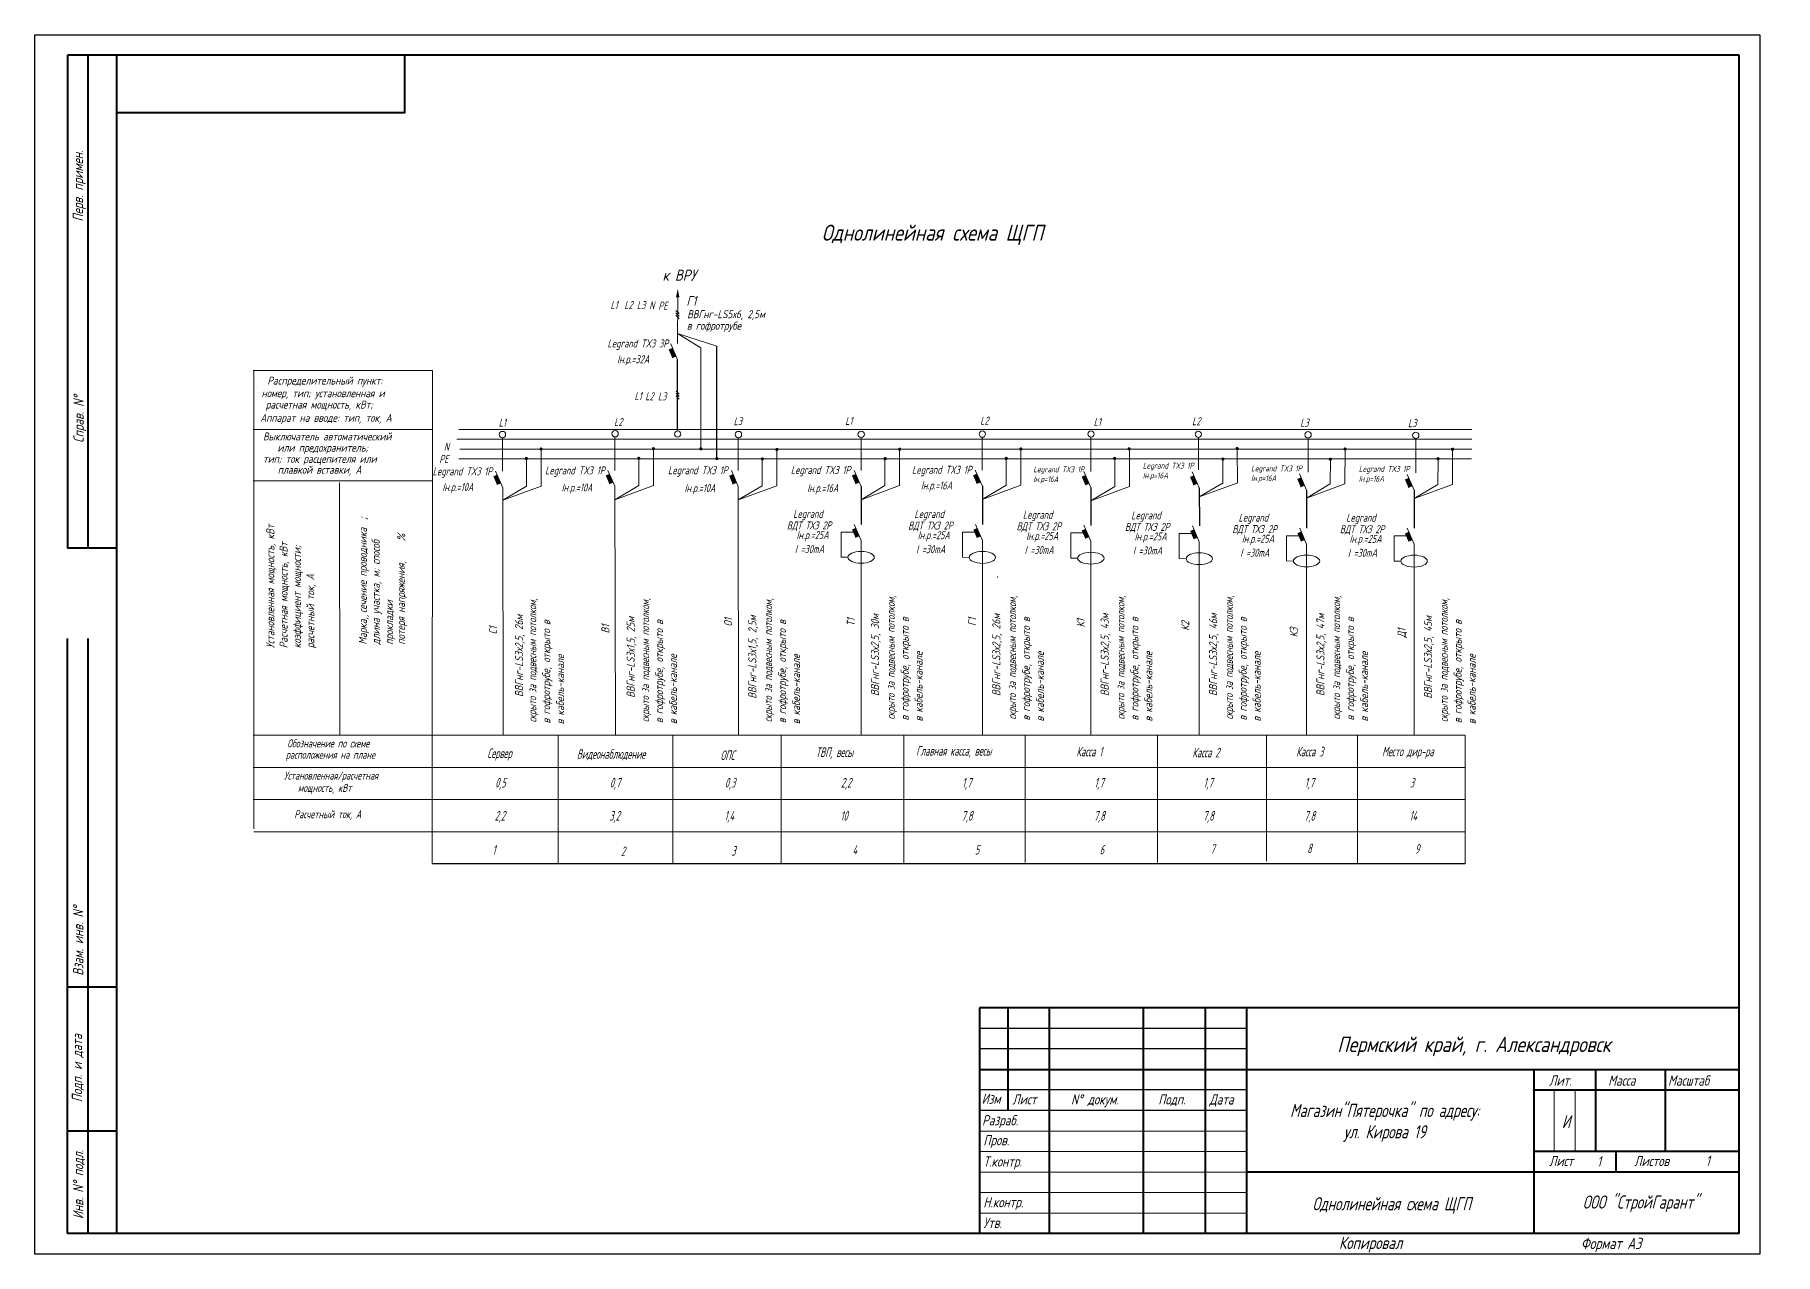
# Model space of a CAD drawing. Header units: millimetres. Extents: x 750 to 1911925374007, y 500 to 46276.
# Drawn here: x 750 to 30485, y 500 to 21340 of the extents above; entities that cross this region are included whole.
import ezdxf
from ezdxf.enums import TextEntityAlignment as Align

# ---------------------------------------------------------------- set-up
doc = ezdxf.new("R2010")
doc.units = ezdxf.units.MM
for name, color, linetype in [('1', 7, 'Continuous'), ('KONTUR', 7, 'Continuous'), ('вова', 7, 'Continuous'), ('Проводки', 1, 'Continuous'), ('Электропроводки', 1, 'Continuous')]:
    doc.layers.add(name, color=color, linetype=linetype)
doc.layers.add('SHTAMP_Ном_пера__98', color=7, linetype='Continuous', lineweight=25, true_color=0x1f1f1f)
for name, color, linetype, lineweight in [('Основная', 7, 'Continuous', 40), ('Стены', 7, 'Continuous', 35), ('текст', 250, 'Continuous', 20), ('тонкая', 7, 'Continuous', 20)]:
    doc.layers.add(name, color=color, linetype=linetype, lineweight=lineweight)
doc.styles.add('ROMANS', font='romans.shx', dxfattribs={"width": 0.7, "oblique": 15, "height": 1})
doc.styles.add('стиль1', font='romans.shx', dxfattribs={"width": 0.75, "oblique": 15, "height": 3.5})

msp = doc.modelspace()

# ---------------------------------------------------------------- hatches: boundary and pattern name
at = {"layer": 'Проводки', "lineweight": 20, "ltscale": 0.5}
h = msp.add_hatch(color=0, dxfattribs=at)
h.paths.add_polyline_path([(11735, 16997), (11735, 16854), (11764, 16854)])
h.paths.add_polyline_path([(11735, 16997), (11705, 16854), (11735, 16854)])

# ---------------------------------------------------------------- linework, layer by layer
at = {"color": 0, "lineweight": 20}
for p, q in [((11731, 16234), (12127, 15990)), ((17595, 13642), (17595, 14273)), ((9149, 13624), (9149, 14092)), ((9399, 13625), (9400, 14259)), ((11070, 13639), (11070, 14107)), ((11320, 13639), (11320, 14271)), ((13178, 13634), (13178, 14102)), ((13428, 13634), (13428, 14266)), ((15275, 13637), (15275, 14105)), ((15525, 13638), (15525, 14269)), ((17345, 13641), (17345, 14109)), ((19202, 13618), (19202, 14086)), ((19452, 13619), (19452, 14250)), ((21048, 13684), (21049, 14076)), ((21298, 13685), (21294, 14255)), ((22884, 13665), (22885, 14087)), ((23134, 13666), (23136, 14247)), ((24724, 13657), (24726, 14095)), ((24974, 13657), (24974, 14260)), ((20645, 13442), (21052, 13684)), ((8748, 13386), (9149, 13624)), ((10661, 13395), (11070, 13639)), ((12769, 13390), (13178, 13634)), ((14866, 13394), (15275, 13637)), ((16938, 13399), (17345, 13641)), ((18793, 13375), (19202, 13618)), ((22478, 13423), (22884, 13665)), ((24315, 13413), (24724, 13657)), ((14526, 12842), (14526, 12413)), ((14741, 12842), (14526, 12842)), ((16598, 12840), (16598, 12410)), ((16813, 12840), (16598, 12840)), ((18451, 12827), (18451, 12397)), ((18666, 12827), (18451, 12827)), ((20302, 12818), (20302, 12388)), ((20517, 12818), (20302, 12818)), ((22136, 12779), (22136, 12350)), ((22351, 12779), (22136, 12779)), ((23974, 12777), (23974, 12347)), ((24189, 12777), (23974, 12777)), ((14526, 12413), (14643, 12410)), ((16598, 12410), (16715, 12408)), ((18451, 12397), (18568, 12395)), ((20302, 12388), (20420, 12386)), ((22136, 12350), (22253, 12347)), ((23974, 12347), (24091, 12345)), ((4483, 9373), (25189, 9373)), ((9693, 9377), (9693, 7178)), ((11652, 9375), (11652, 7178)), ((13503, 9372), (13503, 7184)), ((15600, 9376), (15600, 7188)), ((17669, 9376), (17670, 7192)), ((19931, 9376), (19931, 7194)), ((21794, 9376), (21794, 7218)), ((23349, 9376), (23349, 7178)), ((25189, 9368), (25189, 7169)), ((4483, 8816), (25189, 8816)), ((4483, 8273), (25189, 8273)), ((4490, 7716), (25189, 7716))]:
    msp.add_line(p, q, dxfattribs=at)
for p, q in [((11733, 14581), (11733, 15785)), ((12404, 14112), (12401, 16016)), ((14867, 13620), (14870, 12971)), ((16942, 13628), (16943, 12969)), ((18792, 13605), (18795, 12956)), ((20644, 13597), (20647, 12947)), ((22478, 13557), (22480, 12908)), ((24315, 13555), (24318, 12906)), ((7538, 7178), (25189, 7178))]:
    msp.add_line(p, q)
at = {"color": 0, "lineweight": 20, "ltscale": 0.5}
msp.add_line((12127, 15990), (12127, 14260), dxfattribs=at)
at = {"color": 0}
for p, q in [((21450, 4359), (16889, 4359)), ((21450, 4008), (16889, 4008)), ((21450, 3307), (16889, 3307)), ((21450, 2956), (16889, 2956)), ((26361, 851), (26361, 851))]:
    msp.add_line(p, q, dxfattribs=at)
at = {"color": 0, "lineweight": 20}
for centre in [(14868, 12410), (16940, 12408), (18793, 12395), (20645, 12386), (22478, 12347), (24316, 12345)]:
    msp.add_ellipse(centre, major_axis=(-225, 0), ratio=0.448481, dxfattribs=at)
at = {"layer": '1', "color": 0, "lineweight": 20}
for p, q in [((11731, 16234), (12401, 16016)), ((4480, 15605), (7543, 15605)), ((4494, 7769), (4492, 15605)), ((7543, 15605), (7538, 7178)), ((4480, 14593), (7543, 14593)), ((7992, 14596), (25304, 14595)), ((7961, 14432), (25304, 14431)), ((8740, 13882), (8740, 14453)), ((10661, 13896), (10661, 14467)), ((12769, 13891), (12769, 14453)), ((14866, 13895), (14866, 14457)), ((16936, 13899), (16936, 14461)), ((18793, 13876), (18793, 14463)), ((20631, 13907), (20632, 14458)), ((22505, 13863), (22505, 14434)), ((24346, 13854), (24346, 14425)), ((7994, 14095), (13759, 14095)), ((8011, 14259), (13663, 14259)), ((9144, 14095), (25297, 14095)), ((11206, 14260), (25304, 14260)), ((4480, 13718), (7543, 13718)), ((5957, 13689), (5959, 9375)), ((8748, 13600), (8623, 13882)), ((8710, 13680), (8645, 13652)), ((10661, 13624), (10543, 13896)), ((10631, 13694), (10565, 13667)), ((12769, 13619), (12652, 13891)), ((12739, 13689), (12673, 13662)), ((14866, 13622), (14749, 13895)), ((14836, 13693), (14771, 13665)), ((16942, 13626), (16819, 13899)), ((16906, 13697), (16841, 13669)), ((18793, 13603), (18675, 13876)), ((20644, 13597), (20526, 13870)), ((20645, 13442), (21302, 13685)), ((22478, 13557), (22357, 13836)), ((24315, 13555), (24198, 13828)), ((8748, 13386), (9399, 13625)), ((8751, 9380), (8748, 13600)), ((10672, 9374), (10660, 13626)), ((10661, 13395), (11320, 13639)), ((12769, 13390), (13428, 13634)), ((12773, 9375), (12769, 13618)), ((14866, 13394), (15525, 13638)), ((16938, 13399), (17595, 13642)), ((18763, 13674), (18697, 13646)), ((18793, 13375), (19452, 13619)), ((20607, 13674), (20541, 13647)), ((22439, 13641), (22373, 13613)), ((22478, 13423), (23134, 13666)), ((24279, 13632), (24214, 13604)), ((24315, 13413), (24974, 13657)), ((14868, 12700), (14750, 12972)), ((16940, 12697), (16823, 12970)), ((18793, 12684), (18675, 12957)), ((20645, 12675), (20527, 12947)), ((22478, 12636), (22361, 12909)), ((24316, 12634), (24198, 12907)), ((14867, 10800), (14867, 12701)), ((16940, 10798), (16940, 12699)), ((18792, 10785), (18792, 12686)), ((20644, 10775), (20644, 12677)), ((22477, 10737), (22477, 12638)), ((24315, 10735), (24315, 12636))]:
    msp.add_line(p, q, dxfattribs=at)
at = {"layer": '1', "color": 0, "lineweight": 20, "const_width": 27.3}
for points in [[(9386, 14260, 1), (9413, 14260, 1)], [(11306, 14266, 1), (11333, 14266, 1)], [(12117, 14263, 1), (12144, 14263, 1)], [(13415, 14253, 1), (13443, 14253, 1)], [(15513, 14257, 1), (15540, 14257, 1)], [(17583, 14261, 1), (17610, 14261, 1)], [(19435, 14264, 1), (19462, 14264, 1)], [(21280, 14269, 1), (21308, 14269, 1)], [(23123, 14261, 1), (23150, 14261, 1)], [(24959, 14256, 1), (24987, 14256, 1)], [(9135, 14099, 1), (9162, 14099, 1)], [(11056, 14102, 1), (11083, 14102, 1)], [(12390, 14098, 1), (12418, 14098, 1)], [(13167, 14092, 1), (13194, 14092, 1)], [(15264, 14096, 1), (15292, 14096, 1)], [(17334, 14100, 1), (17362, 14100, 1)], [(19185, 14100, 1), (19212, 14100, 1)], [(21036, 14089, 1), (21063, 14089, 1)], [(22872, 14087, 1), (22899, 14087, 1)], [(24712, 14095, 1), (24739, 14095, 1)]]:
    msp.add_lwpolyline(points, format="xyb", close=True, dxfattribs=at)
at = {"layer": '1', "color": 0, "lineweight": 20}
for centre in [(10665, 14522), (11733, 14517), (16939, 14516), (18795, 14517), (8740, 14508), (12772, 14508), (14869, 14512), (20630, 14512), (22504, 14504), (24344, 14495)]:
    msp.add_circle(centre, 54.7, dxfattribs=at)
msp.add_point((17203, 12075), dxfattribs=at)
for points in [[(8650, 13822), (8650, 13822), (8585, 13795), (8710, 13680)], [(8585, 13795), (8645, 13652), (8710, 13680)], [(8710, 13680), (8710, 13680), (8650, 13822)], [(10571, 13836), (10571, 13836), (10505, 13809), (10631, 13694)], [(10505, 13809), (10565, 13667), (10631, 13694)], [(10631, 13694), (10631, 13694), (10571, 13836)], [(12679, 13831), (12679, 13831), (12613, 13804), (12739, 13689)], [(12613, 13804), (12673, 13662), (12739, 13689)], [(12739, 13689), (12739, 13689), (12679, 13831)], [(14776, 13835), (14776, 13835), (14711, 13808), (14836, 13693)], [(14711, 13808), (14771, 13665), (14836, 13693)], [(14836, 13693), (14836, 13693), (14776, 13835)], [(16846, 13839), (16846, 13839), (16781, 13811), (16906, 13697)], [(16781, 13811), (16841, 13669), (16906, 13697)], [(16906, 13697), (16906, 13697), (16846, 13839)], [(18703, 13816), (18703, 13816), (18637, 13788), (18763, 13674)], [(18637, 13788), (18697, 13646), (18763, 13674)], [(18763, 13674), (18763, 13674), (18703, 13816)], [(20553, 13810), (20553, 13810), (20487, 13783), (20613, 13668)], [(20487, 13783), (20548, 13640), (20613, 13668)], [(20613, 13668), (20613, 13668), (20553, 13810)], [(22385, 13776), (22385, 13776), (22319, 13749), (22445, 13634)], [(22319, 13749), (22379, 13607), (22445, 13634)], [(22445, 13634), (22445, 13634), (22385, 13776)], [(24225, 13768), (24225, 13768), (24160, 13740), (24285, 13625)], [(24160, 13740), (24220, 13598), (24285, 13625)], [(24285, 13625), (24285, 13625), (24225, 13768)], [(14778, 12912), (14778, 12912), (14712, 12885), (14838, 12770)], [(14712, 12885), (14772, 12742), (14838, 12770)], [(14838, 12770), (14838, 12770), (14778, 12912)], [(16850, 12910), (16850, 12910), (16785, 12882), (16910, 12768)], [(16785, 12882), (16845, 12740), (16910, 12768)], [(16910, 12768), (16910, 12768), (16850, 12910)], [(18702, 12897), (18702, 12897), (18637, 12869), (18763, 12755)], [(18637, 12869), (18697, 12727), (18763, 12755)], [(18763, 12755), (18763, 12755), (18702, 12897)], [(20554, 12887), (20554, 12887), (20489, 12860), (20614, 12745)], [(20489, 12860), (20549, 12718), (20614, 12745)], [(20614, 12745), (20614, 12745), (20554, 12887)], [(22388, 12849), (22388, 12849), (22322, 12822), (22448, 12707)], [(22322, 12822), (22382, 12679), (22448, 12707)], [(22448, 12707), (22448, 12707), (22388, 12849)], [(24226, 12847), (24226, 12847), (24160, 12819), (24286, 12705)], [(24160, 12819), (24220, 12677), (24286, 12705)], [(24286, 12705), (24286, 12705), (24226, 12847)]]:
    msp.add_solid(points, dxfattribs=at)
at = {"layer": 'KONTUR', "color": 0}
for p, q in [((750, 500), (750, 21340)), ((750, 21340), (30221, 21340)), ((30221, 21340), (30221, 500)), ((30221, 500), (750, 500))]:
    msp.add_line(p, q, dxfattribs=at)
at = {"layer": 'вова', "color": 0, "lineweight": 20}
for p, q in [((11733, 16066), (11737, 16848)), ((11702, 16630), (11757, 16575)), ((11702, 16589), (11757, 16534)), ((11702, 16548), (11757, 16493)), ((11733, 15785), (11616, 16058)), ((11706, 15847), (11640, 15819)), ((11706, 15252), (11761, 15197)), ((11706, 15211), (11761, 15156)), ((11706, 15170), (11761, 15115))]:
    msp.add_line(p, q, dxfattribs=at)
for points in [[(11646, 15989), (11646, 15989), (11580, 15962), (11706, 15847)], [(11580, 15962), (11640, 15819), (11706, 15847)]]:
    msp.add_solid(points, dxfattribs=at)
at = {"layer": 'Основная', "color": 0}
for p, q in [((1311, 20989), (1311, 12569)), ((29870, 20989), (1311, 20989)), ((1662, 12569), (1662, 20989)), ((2153, 3658), (2153, 20989)), ((7072, 19998), (7072, 20981)), ((29870, 851), (29870, 20989)), ((7065, 20007), (2153, 20007)), ((2153, 12569), (1311, 12569)), ((1311, 851), (1311, 11025)), ((1662, 851), (1662, 11025)), ((2153, 5061), (1311, 5061)), ((16889, 4710), (16889, 851)), ((29870, 4710), (16889, 4710)), ((17380, 2956), (17380, 4710)), ((18082, 4710), (18082, 851)), ((19695, 851), (19695, 4710)), ((20748, 4710), (20748, 851)), ((21450, 4710), (21450, 851)), ((2153, 851), (2153, 3658)), ((16889, 3658), (29870, 3658)), ((26361, 3658), (26361, 851)), ((27414, 3658), (27414, 2254)), ((28607, 3658), (28607, 2254)), ((26361, 3307), (29870, 3307)), ((2153, 2605), (1311, 2605)), ((29870, 2254), (26361, 2254)), ((27765, 2254), (27765, 1903)), ((29870, 1903), (21450, 1903)), ((29870, 851), (1311, 851))]:
    msp.add_line(p, q, dxfattribs=at)
at = {"layer": 'тонкая', "color": 0}
for p, q in [((26711, 3292), (26711, 2254)), ((27068, 3292), (27068, 2254)), ((16889, 2605), (21450, 2605)), ((21450, 2254), (16889, 2254)), ((21450, 1903), (16889, 1903))]:
    msp.add_line(p, q, dxfattribs=at)
for points in [[(16889, 1553), (21450, 1553)], [(16889, 1202), (21450, 1202)]]:
    msp.add_lwpolyline(points, dxfattribs=at)
at = {"layer": 'Электропроводки', "color": 0, "lineweight": 20}
for p, q in [((14868, 10798), (14868, 9373)), ((16941, 10796), (16941, 9373)), ((18793, 10782), (18793, 9373)), ((20645, 10773), (20645, 9373)), ((22479, 10735), (22479, 9376)), ((24317, 10733), (24317, 9373))]:
    msp.add_line(p, q, dxfattribs=at)

# ---------------------------------------------------------------- texts
at = {"color": 0, "lineweight": 20, "style": 'ROMANS', "oblique": 15}
for s, height, width, p in [('L1', 136.7, 0.7, (10585, 16654)), ('L2', 136.7, 0.7, (10821, 16654)), ('L3', 136.7, 0.7, (11036, 16652)), ('N', 137, 0.7, (11247, 16650)), ('РЕ', 136.7, 0.7, (11403, 16643)), ('L1', 136.7, 0.7, (10995, 15097)), ('L2', 136.7, 0.7, (11180, 15094)), ('L3', 136.7, 0.7, (11395, 15092)), ('L1', 136.7, 0.7, (8676, 14644)), ('L2', 136.7, 0.7, (10647, 14654)), ('L3', 136.7, 0.7, (12689, 14668)), ('L1', 136.7, 0.7, (14596, 14673)), ('L2', 136.7, 0.7, (16902, 14677)), ('L1', 136.7, 0.7, (18841, 14655)), ('L2', 136.7, 0.7, (20522, 14667)), ('L3', 136.7, 0.7, (22370, 14643)), ('L3', 136.7, 0.7, (24211, 14634)), ('N', 137, 0.7, (7739, 14232)), ('РЕ', 136.7, 0.7, (7660, 14022)), ('Iн.р.=25А', 136.7, 0.7, (13763, 12722)), ('Iн.р.=25А', 136.7, 0.7, (15835, 12720)), ('Iн.р.=25А', 136.7, 0.7, (17687, 12707)), ('Iн.р.=25А', 136.7, 0.7, (19539, 12698)), ('Iн.р.=25А', 136.7, 0.7, (21373, 12659)), ('Iн.р.=25А', 136.7, 0.7, (23211, 12657)), ('I =30mА', 136.7, 0.7, (13736, 12483)), ('I =30mА', 136.7, 0.7, (15808, 12480)), ('I =30mА', 136.7, 0.7, (17660, 12467)), ('I =30mА', 136.7, 0.7, (19512, 12458)), ('I =30mА', 136.7, 0.7, (21346, 12420)), ('I =30mА', 136.7, 0.7, (23184, 12418)), ('Обозначение по схеме', 136.75, 0.7, (5063, 9162)), ('расположения на плане', 136.75, 0.7, (5038, 8967)), ('Сервер', 164.1, 0.6, (8481, 8979)), ('Видеонаблюдение', 164.09, 0.6, (10011, 8966)), ('ОПС', 164.1, 0.6, (12466, 8945)), ('ТВП, весы', 164.1, 0.6, (14094, 8997)), ('Главная касса, весы', 164.09, 0.6, (15806, 9021)), ('Касса 1', 164.1, 0.6, (18545, 9007)), ('Касса 2', 164.1, 0.6, (20527, 8990)), ('Касса 3', 164.1, 0.6, (22301, 9007)), ('Место дир-ра', 164.09, 0.6, (23768, 9010)), ('Установленная/расчетная', 136.75, 0.7, (5009, 8611)), ('0,5', 164.1, 0.6, (8616, 8476)), ('0,7', 164.1, 0.6, (10575, 8476)), ('0,3', 164.1, 0.6, (12540, 8476)), ('2,2', 164.1, 0.6, (14523, 8476)), ('1,7', 164.1, 0.6, (16593, 8476)), ('1,7', 164.1, 0.6, (18854, 8476)), ('1,7', 164.1, 0.6, (20717, 8476)), ('1,7', 164.1, 0.6, (22447, 8476)), ('3', 164, 0.6, (24243, 8476)), (' мощность, кВт', 136.75, 0.7, (5181, 8401)), ('Расчетный ток, А', 136.75, 0.7, (5182, 7951)), ('2,2', 164.1, 0.6, (8608, 7911)), ('3,2', 164.1, 0.6, (10567, 7911)), ('1,4', 164.1, 0.6, (12532, 7911)), ('10', 164.1, 0.6, (14515, 7910)), ('7,8', 164.1, 0.6, (16585, 7910)), ('7,8', 164.1, 0.6, (18846, 7910)), ('7,8', 164.1, 0.6, (20709, 7910)), ('7,8', 164.1, 0.6, (22439, 7910)), ('14', 164.1, 0.6, (24235, 7910)), ('1', 164, 0.6, (8569, 7328)), ('2', 164, 0.6, (10764, 7304)), ('3', 164, 0.6, (12652, 7311)), ('4', 164, 0.6, (14722, 7331)), ('5', 164, 0.6, (16811, 7331)), ('6', 164, 0.6, (18944, 7332)), ('7', 164, 0.6, (20836, 7343)), ('8', 164, 0.6, (22490, 7354)), ('9', 164, 0.6, (24330, 7345))]:
    msp.add_text(s, height=height, dxfattribs=dict(at, width=width)).set_placement(p)
at = {"color": 0, "lineweight": 20, "style": 'ROMANS', "oblique": 15, "width": 0.6}
for s, height, p in [('Legrand TX3 3P', 136.75, (10533, 16065)), ('Iн.р.=32А', 136.7, (10699, 15795)), ('Legrand TX3 1P', 136.75, (7547, 13880)), ('Iн.р.=10А', 136.7, (7713, 13610)), ('Legrand TX3 1P', 136.75, (9468, 13895)), ('Legrand TX3 1P', 136.75, (11568, 13898)), ('Legrand TX3 1P', 136.75, (13666, 13903)), ('Legrand TX3 1P', 136.75, (15736, 13906)), ('Iн.р.=16А', 136.7, (15890, 13639)), ('Iн.р.=10А', 136.7, (9749, 13603)), ('Iн.р.=10А', 136.7, (11849, 13593)), ('Iн.р.=16А', 136.7, (13946, 13593)), ('Legrand', 136.7, (13706, 13153)), ('Legrand', 136.7, (15778, 13151)), ('Legrand', 136.7, (17631, 13138)), ('Legrand', 136.7, (19482, 13128)), ('Legrand', 136.7, (21316, 13090)), ('Legrand', 136.7, (23154, 13088)), ('ВДТ ТХ3 2P', 136.7, (13599, 12955)), ('ВДТ ТХ3 2P', 136.7, (15672, 12953)), ('ВДТ ТХ3 2P', 136.7, (17524, 12940)), ('ВДТ ТХ3 2P', 136.7, (19376, 12930)), ('ВДТ ТХ3 2P', 136.7, (21210, 12892)), ('ВДТ ТХ3 2P', 136.7, (23047, 12890))]:
    msp.add_text(s, height=height, dxfattribs=at).set_placement(p, align=Align.MIDDLE_LEFT)
at = {"color": 0, "linetype": 'ByBlock', "lineweight": 25, "style": 'ROMANS', "oblique": 15, "width": 0.8}
msp.add_text('Пермский край, г. Александровск', height=263.29, dxfattribs=at).set_placement((23003, 3955))
at = {"layer": '1', "color": 0, "lineweight": 20, "style": 'ROMANS', "oblique": 15, "width": 0.8}
for s, height, p in [('Однолинейная cхема ЩГП', 273.49, (14195, 17821)), ('к ВРУ', 191.4, (11475, 17136)), ('Г1', 164.1, (11883, 16711)), ('в гофротрубе', 136.75, (11890, 16300)), ('ВВГнг-LS5х6, 2,5м', 136.75, (11896, 16497)), ('Раcпределительный пункт:', 136.75, (4723, 15362)), ('номер, тип; установленная и', 136.75, (4624, 15146)), ('расчетная мощность, кВт;', 136.75, (4695, 14951)), ('Аппарат на вводе: тип, ток, А', 136.75, (4601, 14725)), ('Выключатель автоматический', 136.75, (4649, 14407)), ('или предохранитель;', 136.75, (4895, 14215)), ('тип; ток расцепителя или', 136.75, (4649, 14024)), ('плавкой вставки, А', 136.75, (4900, 13839))]:
    msp.add_text(s, height=height, dxfattribs=at).set_placement(p)
at = {"layer": '1', "color": 0, "lineweight": 20, "style": 'ROMANS', "oblique": 15}
for s, height, width, p in [(';', 164, 0.8, (6432, 13044)), ('Установленная мощность, кВт', 136.75, 0.8, (4842, 10856)), ('Марка, сечение проводника ', 136.75, 0.8, (6423, 10917)), ('%', 137, 0.8, (7080, 12686)), ('Раcчетная мощность, кВт', 136.75, 0.8, (5069, 10856)), ('коэффициент мощности;', 136.75, 0.8, (5297, 10856)), ('длина участка, м; способ', 136.75, 0.8, (6643, 10917)), ('потеря напряжения,', 136.75, 0.8, (7074, 10917)), ('расчетный ток, А', 136.75, 0.8, (5525, 10856)), ('прокладки', 136.7, 0.8, (6871, 10917)), ('скрыто за подвесным потолком,', 136.75, 0.74, (9318, 9588)), ('скрыто за подвесным потолком,', 136.75, 0.74, (11246, 9593)), ('скрыто за подвесным потолком,', 136.75, 0.74, (13347, 9592)), ('скрыто за подвесным потолком,', 136.75, 0.74, (15443, 9638)), ('скрыто за подвесным потолком,', 136.75, 0.74, (17515, 9638)), ('скрыто за подвесным потолком,', 136.75, 0.74, (19368, 9638)), ('скрыто за подвесным потолком,', 136.75, 0.74, (21220, 9638)), ('скрыто за подвесным потолком,', 136.75, 0.74, (23053, 9638)), ('скрыто за подвесным потолком,', 136.75, 0.74, (24891, 9594)), (',', 137, 0.8, (6429, 11391)), ('ВВГнг-LS3х2,5, 26м', 136.75, 0.8, (9092, 10024)), ('в гофротрубе, открыто в ', 136.75, 0.8, (9556, 9571)), ('ВВГнг-LS3х1,5, 25м', 136.75, 0.8, (10999, 10009)), ('в гофротрубе, открыто в ', 136.75, 0.8, (11484, 9576)), ('О1', 136.7, 0.8, (12663, 11228)), ('ВВГнг-LS3х1,5, 2,5м', 136.75, 0.8, (13078, 9993)), ('в гофротрубе, открыто в ', 136.75, 0.8, (13585, 9575)), ('Т1', 136.7, 0.8, (14761, 11232)), ('ВВГнг-LS3х2,5, 30м', 136.75, 0.8, (15173, 10039)), ('в гофротрубе, открыто в ', 136.75, 0.8, (15681, 9621)), ('Г1', 136.7, 0.8, (16831, 11235)), ('ВВГнг-LS3х2,5, 26м', 136.75, 0.8, (17246, 10039)), ('в гофротрубе, открыто в ', 136.75, 0.8, (17753, 9621)), ('К1', 136.7, 0.8, (18687, 11212)), ('ВВГнг-LS3х2,5, 43м', 136.75, 0.8, (19098, 10039)), ('в гофротрубе, открыто в ', 136.75, 0.8, (19606, 9621)), ('К2', 136.7, 0.8, (20474, 11155)), ('ВВГнг-LS3х2,5, 46м', 136.75, 0.8, (20950, 10039)), ('в гофротрубе, открыто в ', 136.75, 0.8, (21457, 9621)), ('ВВГнг-LS3х2,5, 47м', 136.75, 0.8, (22784, 10039)), ('в гофротрубе, открыто в ', 136.75, 0.8, (23291, 9621)), ('ВВГнг-LS3х2,5, 45м', 136.75, 0.8, (24622, 9994)), ('в гофротрубе, открыто в ', 136.75, 0.8, (25129, 9576)), ('С1', 136.7, 0.8, (8646, 11095)), ('В1', 136.7, 0.8, (10567, 11109)), ('К3', 136.7, 0.8, (22329, 11042)), ('Д1', 136.7, 0.8, (24169, 11034)), ('в кабель-канале', 136.75, 0.8, (9794, 9554)), ('в кабель-канале', 136.75, 0.8, (11721, 9559)), ('в кабель-канале', 136.75, 0.8, (13823, 9557)), ('в кабель-канале', 136.75, 0.8, (15918, 9604)), ('в кабель-канале', 136.75, 0.8, (17991, 9604)), ('в кабель-канале', 136.75, 0.8, (19843, 9604)), ('в кабель-канале', 136.75, 0.8, (21695, 9604)), ('в кабель-канале', 136.75, 0.8, (23529, 9604)), ('в кабель-канале', 136.75, 0.8, (25367, 9559))]:
    msp.add_text(s, height=height, rotation=90, dxfattribs=dict(at, width=width)).set_placement(p)
at = {"layer": 'SHTAMP_Ном_пера__98', "color": 0, "linetype": 'ByBlock', "lineweight": 25, "char_height": 225, "attachment_point": 5, "line_spacing_factor": 0.971274, "style": 'ROMANS'}
for s, insert, width in [('Магазин"Пятерочка" по адресу: ул. Кирова 19', (23814, 2744), 3873.2), ('И', (26912, 2767), 3689.6), ('ООО "СтройГарант"', (28187, 1361), 3689.6), ('Однолинейная схема ЩГП', (23934, 1332), 3689.6)]:
    msp.add_mtext(s, dxfattribs=dict(at, insert=insert, width=width))
at = {"layer": 'Стены', "color": 0, "linetype": 'ByBlock', "lineweight": 25, "char_height": 100, "width": 1391.5, "attachment_point": 1, "style": 'ROMANS'}
for insert in [(19681, 14026), (21530, 13979), (17809, 13963), (23371, 13970)]:
    msp.add_mtext('Legrand TX3 1P\\PIн.р=16А', dxfattribs=dict(at, insert=insert))
at = {"layer": 'текст', "color": 0, "style": 'стиль1', "oblique": 15, "width": 0.75}
for s, p in [('Перв. примен.', (1575, 18148)), ('Справ. N%%d', (1586, 14367)), ('Взам. инв. N%%d', (1579, 5259)), ('Подп. и дата', (1559, 3099)), ('Инв. N%%d подл.', (1579, 1101))]:
    msp.add_text(s, height=175.42, rotation=90, dxfattribs=at).set_placement(p)
for s, height, p in [('Лит.', 175.4, (26622, 3381)), ('Масса', 175.4, (27631, 3381)), ('Масштаб', 175.4, (28655, 3381)), ('Изм', 175.4, (16927, 3069)), ('Лист', 175.4, (17451, 3058)), ('N%%d докум. ', 175.42, (18454, 3058)), ('Подп.', 175.4, (19945, 3058)), ('Дата', 175.4, (20819, 3058)), ('Разраб.', 175.4, (16935, 2701)), ('Пров.', 175.4, (16956, 2361)), ('Т.контр.', 175.4, (16956, 1997)), ('Лист', 175.4, (26622, 2005)), ('1', 175, (27443, 2000)), ('Листов', 175.4, (28076, 2005)), ('1', 175, (29301, 2010)), ('Н.контр.', 175.4, (16956, 1301)), ('Утв.', 175.4, (16956, 949)), ('Копировал', 210.5, (23031, 588)), ('Формат А3', 193, (27166, 588))]:
    msp.add_text(s, height=height, dxfattribs=at).set_placement(p)

doc.saveas('drawing.dxf')
